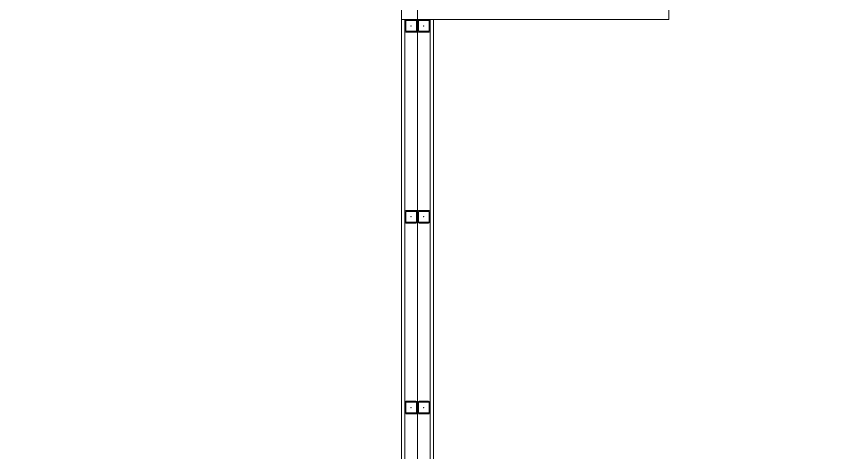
# Model space of a CAD drawing. Extents: x -2749 to 23780, y -1311 to 8245.
# Drawn here: x 9104.5 to 9361.9, y 2606.8 to 2744 of the extents above; entities that cross this region are included whole.
import ezdxf

# ---------------------------------------------------------------- set-up
doc = ezdxf.new("R2010")
doc.units = 0
doc.header["$MEASUREMENT"] = 0
doc.layers.get('0').update_dxf_attribs({"color": 9, "lineweight": 9})
for name, color, linetype, lineweight in [('06D', 9, 'Continuous', 9), ('10', 9, 'Continuous', 9), ('11', 9, 'Continuous', 9), ('14', 9, 'Continuous', 9), ('35', 9, 'Continuous', 9), ('40B', 9, 'Continuous', 9)]:
    doc.layers.add(name, color=color, linetype=linetype, lineweight=lineweight)

# ---------------------------------------------------------------- blocks, each defined once
blk = doc.blocks.new('Prf-40x40')
for points in [[(1.5, -2), (-1.5, -2, -0.414214), (-2, -1.5), (-2, 1.5, -0.414214), (-1.5, 2), (1.5, 2, -0.414214), (2, 1.5), (2, -1.5, -0.414214)], [(1.5, -1.7), (-1.5, -1.7, -0.414214), (-1.7, -1.5), (-1.7, 1.5, -0.414214), (-1.5, 1.7), (1.5, 1.7, -0.414214), (1.7, 1.5), (1.7, -1.5, -0.414214)]]:
    blk.add_lwpolyline(points, format="xyb", close=True)
blk.add_point((0, 0))
blk = doc.blocks.new('1.KAT PLANI')
at = {"layer": '06D'}
blk.add_lwpolyline([(9230.5, 2450.5), (9230.5, 2739.5)], dxfattribs=at)
at = {"layer": '11'}
for points in [[(9235.5, 2447), (9225.5, 2447), (9225.5, 2743), (9235.5, 2743)], [(9234.5, 2447), (9226.5, 2447), (9226.5, 2743), (9234.5, 2743)]]:
    blk.add_lwpolyline(points, close=True, dxfattribs=at)
at = {"layer": '14'}
blk.add_lwpolyline([(9103, 2819.3), (9103, 2803), (9225.5, 2803), (9225.5, 2743), (9309.5, 2743), (9309.5, 2803), (9357, 2803), (9357, 2819.3)], dxfattribs=at)
at = {"layer": '40B'}
for points in [[(8530.5, 2365), (9230.5, 2365), (9230.5, 2825), (8530.5, 2825)], [(9230.5, 2365), (9617.5, 2365), (9617.5, 2825), (9230.5, 2825)]]:
    blk.add_lwpolyline(points, close=True, dxfattribs=at)
at = {"layer": '10', "xscale": -1}
for p in [(9228.5, 2741), (9232.5, 2741), (9228.5, 2681), (9232.5, 2681), (9228.5, 2621), (9232.5, 2621)]:
    blk.add_blockref('Prf-40x40', p, dxfattribs=at)

msp = doc.modelspace()

# ---------------------------------------------------------------- linework, layer by layer
at = {"layer": '35'}
for points in [[(8609.5, 2803), (8609.5, 2743), (8535.5, 2743), (8535.5, 2447), (8609.5, 2447), (8609.5, 2363), (9225.5, 2363), (9225.5, 2803)], [(9235.5, 2743), (9235.5, 2447), (9309.5, 2447), (9309.5, 2363), (9925.5, 2363), (9925.5, 2447), (9990.5, 2447), (9990.5, 2743), (9925.5, 2743), (9925.5, 2803), (9309.5, 2803), (9309.5, 2743)]]:
    msp.add_lwpolyline(points, close=True, dxfattribs=at)

# ---------------------------------------------------------------- block references
at = {"layer": '06D'}
msp.add_blockref('1.KAT PLANI', (0, 0), dxfattribs=at)

doc.saveas('drawing.dxf')
